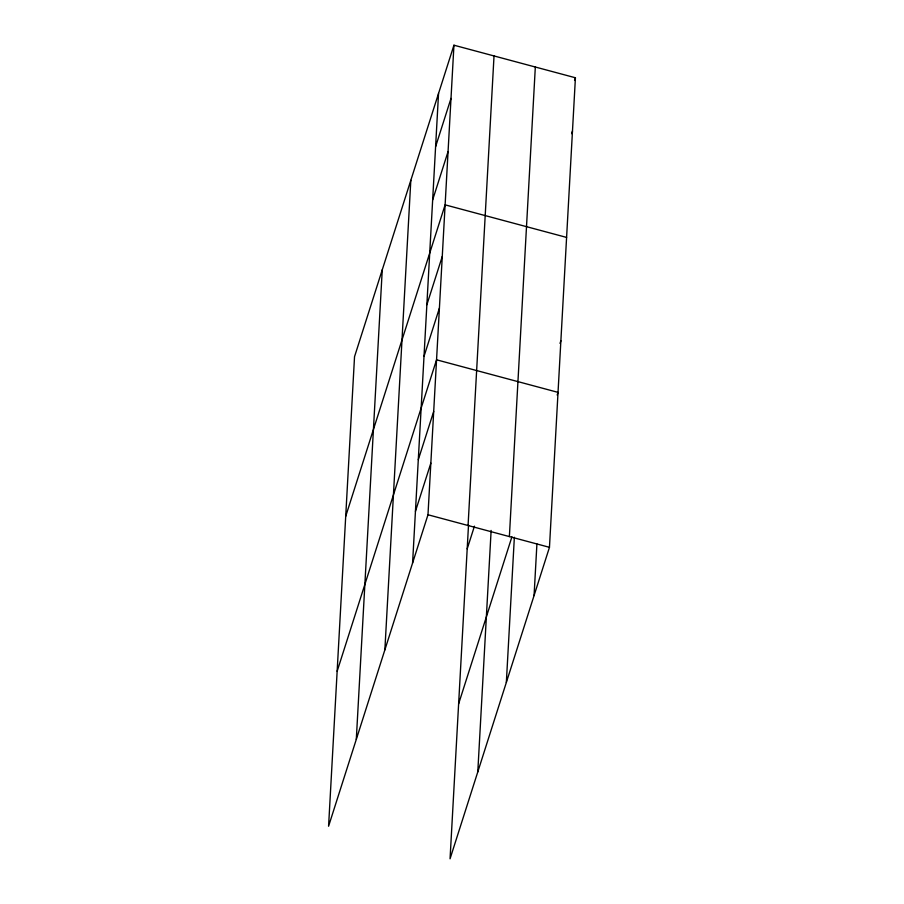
<?xml version="1.0" encoding="UTF-8"?>
<svg xmlns="http://www.w3.org/2000/svg" width="904" height="904" viewBox="0 0 904 904"><rect width="100%" height="100%" fill="white"/><g stroke="black" fill="none" stroke-linecap="round" stroke-linejoin="round"><path stroke-width="1.36" d="M356.3 739.359L382.256 269.81M384.867 649.863L410.823 180.314M412.586 563L438.542 93.451M453.944 45.2L354.537 356.673L328.581 826.233L427.987 514.76L453.944 45.2L575.419 77.767L549.462 547.327L450.056 858.8L468.509 525.088M468.069 525.506L494.025 55.946M477.787 771.937L491.132 530.433M509.381 536.581L535.326 67.02M506.342 682.441L514.365 537.258M534.072 595.566L536.919 543.914M435.604 146.663L450.994 98.412M432.666 199.874L448.056 151.635M345.712 516.32L445.118 204.846L566.593 237.413M426.869 304.75L442.259 256.499M424.01 356.391L439.4 308.151M337.147 671.276L436.553 359.803L558.028 392.37L557.169 395.048M418.303 459.695L433.694 411.456M415.444 511.348L430.846 463.108M574.56 80.445L575.419 77.767M571.622 133.668L572.481 130.99M467.187 548.897L474.442 526.173M560.028 343.396L560.887 340.718M458.622 703.843L511.924 536.829M427.987 514.76L549.462 547.327"/></g></svg>
